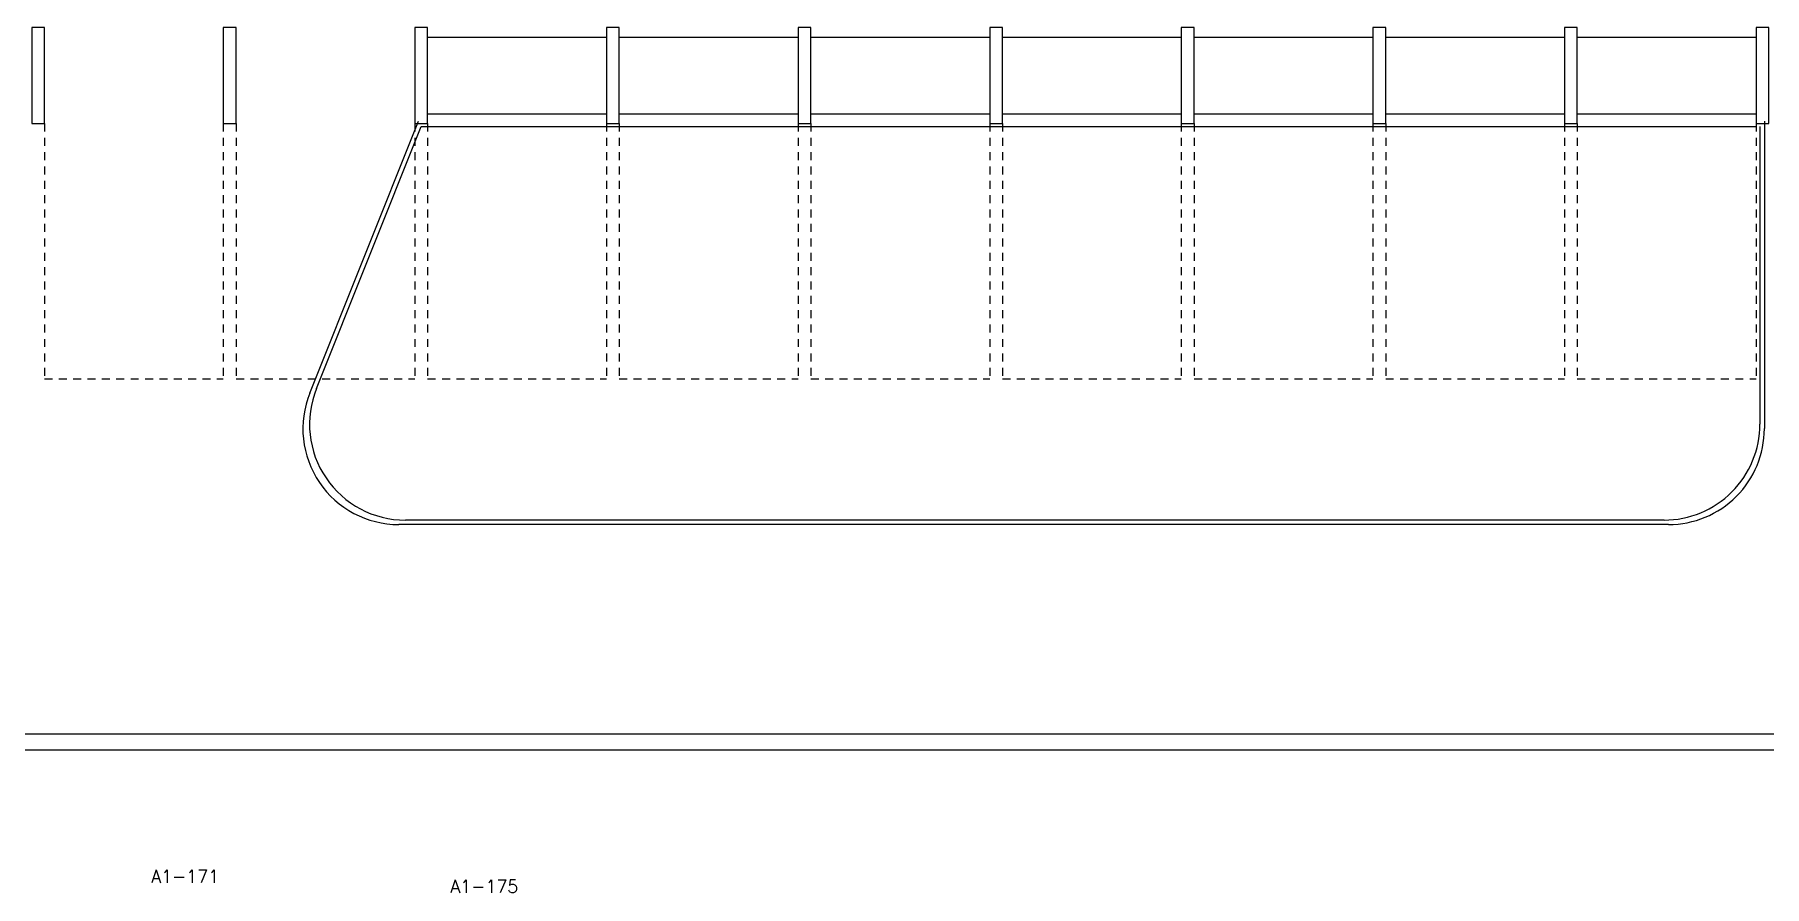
# Model space of a CAD drawing. Header units: millimetres. Extents: x 2641 to 2879, y 1208 to 1302.
# Drawn here: x 2821.98 to 2849.06, y 1236.96 to 1250.29 of the extents above; entities that cross this region are included whole.
import ezdxf

# ---------------------------------------------------------------- set-up
doc = ezdxf.new("R2010")
doc.units = ezdxf.units.MM
doc.linetypes.add('HIDDEN2', pattern=[0.1875, 0.125, -0.0625])
for name, color, linetype in [('BANC', 2, 'Continuous'), ('ESTR', 3, 'Continuous'), ('PISO', 1, 'Continuous'), ('PROJ', 1, 'HIDDEN2'), ('TEXTO-ENDEREÇO', 2, 'Continuous')]:
    doc.layers.add(name, color=color, linetype=linetype)
doc.styles.add('UNB-100-1', font='simplex.shx', dxfattribs={"height": 0.2})

# ---------------------------------------------------------------- blocks, each defined once
blk = doc.blocks.new('PILAR-SLS')
blk.add_lwpolyline([(0.003, -44.497), (0.203, -44.497), (0.203, -42.997), (0.003, -42.997)], close=True)

msp = doc.modelspace()

# ---------------------------------------------------------------- linework, layer by layer
at = {"layer": 'BANC'}
for p, q in [((2870.149, 1239.34), (2654.133, 1239.34)), ((2870.149, 1239.09), (2654.133, 1239.09))]:
    msp.add_line(p, q, dxfattribs=at)
at = {"layer": 'PISO'}
for p, q in [((2828.133, 1250.249), (2830.933, 1250.249)), ((2831.133, 1250.249), (2833.933, 1250.249)), ((2834.133, 1250.249), (2836.933, 1250.249)), ((2837.133, 1250.249), (2839.933, 1250.249)), ((2840.133, 1250.249), (2842.933, 1250.249)), ((2843.133, 1250.249), (2845.933, 1250.249)), ((2846.133, 1250.249), (2848.933, 1250.249)), ((2826.287, 1244.677), (2827.989, 1248.934)), ((2828.133, 1249.049), (2830.933, 1249.049)), ((2831.133, 1249.049), (2833.933, 1249.049)), ((2834.133, 1249.049), (2836.933, 1249.049)), ((2834.133, 1248.899), (2834.133, 1248.849)), ((2837.133, 1249.049), (2839.933, 1249.049)), ((2839.933, 1248.899), (2839.933, 1248.849)), ((2840.133, 1249.049), (2842.933, 1249.049)), ((2843.133, 1249.049), (2845.933, 1249.049)), ((2846.133, 1249.049), (2848.933, 1249.049)), ((2849.062, 1248.934), (2849.062, 1244.121)), ((2826.391, 1244.747), (2828.03, 1248.849)), ((2828.03, 1248.849), (2848.933, 1248.849)), ((2848.992, 1248.849), (2848.992, 1244.191)), ((2847.492, 1242.691), (2827.784, 1242.691)), ((2847.562, 1242.621), (2827.68, 1242.621))]:
    msp.add_line(p, q, dxfattribs=at)
for centre, start_param, end_param in [((2827.68, 1244.121), 0.405122, 2.356194), ((2827.784, 1244.191), 0.405122, 2.356194), ((2847.492, 1244.191), 2.356194, 3.926991), ((2847.562, 1244.121), 2.356194, 3.926991)]:
    msp.add_ellipse(centre, major_axis=(-1.061, 1.061), ratio=1, start_param=start_param, end_param=end_param, dxfattribs=at)
at = {"layer": 'PROJ'}
for p, q in [((2822.133, 1248.899), (2822.133, 1244.899)), ((2824.933, 1248.899), (2824.933, 1244.899)), ((2825.133, 1248.899), (2825.133, 1244.899)), ((2827.933, 1248.899), (2827.933, 1244.899)), ((2828.133, 1248.899), (2828.133, 1244.899)), ((2830.933, 1248.899), (2830.933, 1244.899)), ((2831.133, 1248.899), (2831.133, 1244.899)), ((2833.933, 1248.899), (2833.933, 1244.899)), ((2834.133, 1248.899), (2834.133, 1244.899)), ((2836.933, 1248.899), (2836.933, 1244.899)), ((2837.133, 1248.899), (2837.133, 1244.899)), ((2839.933, 1248.899), (2839.933, 1244.899)), ((2840.133, 1248.899), (2840.133, 1244.899)), ((2842.933, 1248.899), (2842.933, 1244.899)), ((2843.133, 1248.899), (2843.133, 1244.899)), ((2845.933, 1248.899), (2845.933, 1244.899)), ((2846.133, 1248.899), (2846.133, 1244.899)), ((2848.933, 1248.899), (2848.933, 1244.899)), ((2822.133, 1244.899), (2824.933, 1244.899)), ((2825.133, 1244.899), (2827.933, 1244.899)), ((2828.133, 1244.899), (2830.933, 1244.899)), ((2831.133, 1244.899), (2833.933, 1244.899)), ((2834.133, 1244.899), (2836.933, 1244.899)), ((2837.133, 1244.899), (2839.933, 1244.899)), ((2840.133, 1244.899), (2842.933, 1244.899)), ((2843.133, 1244.899), (2845.933, 1244.899)), ((2846.133, 1244.899), (2848.933, 1244.899))]:
    msp.add_line(p, q, dxfattribs=at)

# ---------------------------------------------------------------- block references
at = {"layer": 'ESTR'}
for p in [(2821.93, 1293.396), (2824.93, 1293.396), (2827.93, 1293.396), (2830.93, 1293.396), (2833.93, 1293.396), (2836.93, 1293.396), (2839.93, 1293.396), (2842.93, 1293.396), (2845.93, 1293.396), (2848.93, 1293.396)]:
    msp.add_blockref('PILAR-SLS', p, dxfattribs=at)

# ---------------------------------------------------------------- texts
at = {"layer": 'TEXTO-ENDEREÇO', "style": 'UNB-100-1'}
for s, p in [('A1-171', (2823.805, 1237.015)), ('A1-175', (2828.489, 1236.858))]:
    msp.add_text(s, height=0.2, dxfattribs=at).set_placement(p)

doc.saveas('drawing.dxf')
